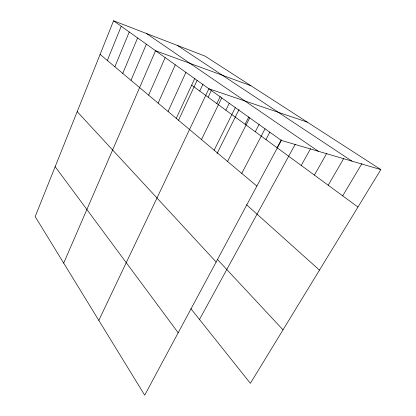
<?xml version="1.0" encoding="UTF-8"?>
<svg xmlns="http://www.w3.org/2000/svg" width="416" height="416" viewBox="0 0 416 416"><rect width="100%" height="100%" fill="white"/><g stroke="black" fill="none" stroke-linecap="round" stroke-linejoin="round"><path stroke-width="0.62" d="M380.827 169.593L205.104 56.144L113.558 20.8L35.173 216.616L144.7 395.2L281.351 140.426L380.827 169.593L250.38 383.318L190.819 308.61M107.338 60.46L121.228 26.265M114.878 66.799L129.236 31.975M122.756 73.419L137.608 37.944M130.993 80.335L146.37 44.19M63.69 263.11L155.548 50.736L250.942 85.743M148.642 95.165L165.173 57.6M158.111 103.121L175.282 64.808M168.059 111.478L185.91 72.379M176.145 118.612L194.891 78.177M178.516 120.266L197.096 80.356M199.732 91.052L202.987 84.126M98.821 320.393L208.884 88.764L307.33 122.143M208.104 97.188L211.463 90.158M216.809 103.568L220.204 96.559M201.484 139.563L221.718 97.911M225.857 110.198L229.289 103.215M214.136 150.197L235.305 107.598M217.043 153.551L239.039 109.548M245.071 124.285L248.83 116.886M227.536 161.455L249.72 117.879M255.284 131.773L259.106 124.379M241.748 173.394L265.039 128.799M265.938 139.584L269.828 132.194M277.066 147.737L281.33 139.781M199.493 319.493L295.214 144.321M301.231 165.454L310.606 148.642M314.382 175.089L326.856 153.187M328.182 185.214L343.689 158.59M342.696 195.848L361.936 163.561M177.44 45.464L351.926 161.117M146.427 33.493L318.354 151.278M113.558 20.8L281.351 140.426M191.662 85.134L357.968 207.043M100.11 54.392L256.859 186.092M246.516 204.719L319.472 270.119M217.266 259.277L283.015 329.852M77.194 111.649L216.143 262.007M55.162 166.676L178.188 332.769"/></g></svg>
